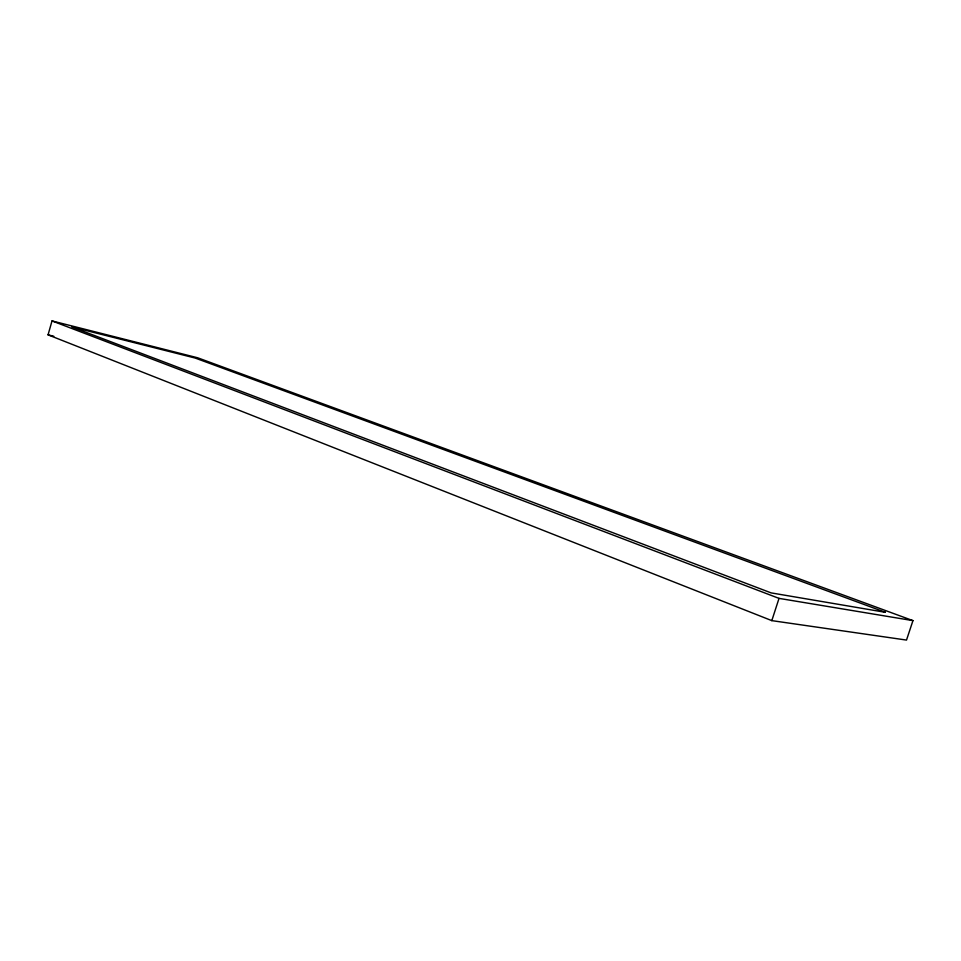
<?xml version="1.0" encoding="UTF-8"?>
<svg xmlns="http://www.w3.org/2000/svg" width="961" height="961" viewBox="0 0 961 961"><rect width="100%" height="100%" fill="white"/><g stroke="black" fill="none" stroke-linecap="round" stroke-linejoin="round"><path stroke-width="1.44" d="M48.05 334.848L52.014 320.926L197.654 357.78L912.95 620.626L906.511 640.074L771.815 620.626L48.05 334.848L53.828 336.266M771.815 620.626L779.023 598.379L912.95 620.626M52.014 320.926L779.023 598.379M885.333 612.301L771.13 592.889L71.775 326.896L195.155 358.045L885.333 612.301"/></g></svg>
